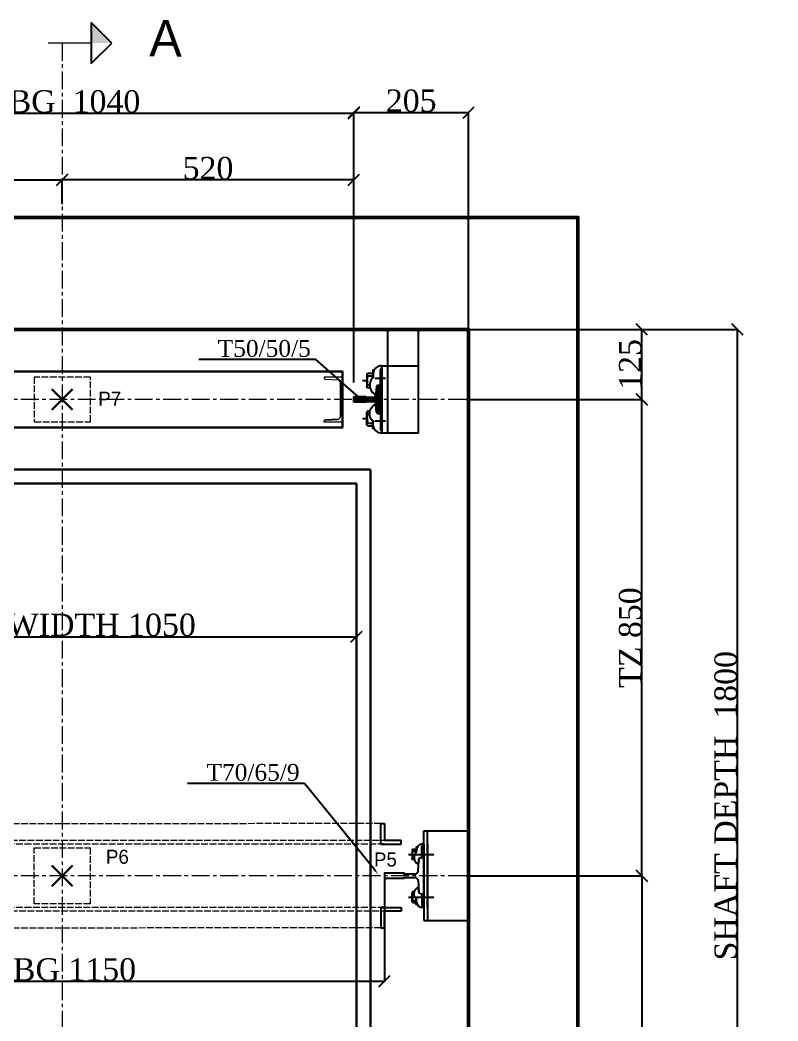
# Model space of a CAD drawing. Header units: millimetres. Extents: x 130 to 2662, y 155 to 3351.
# Drawn here: x 1310 to 2662, y 1564 to 3351 of the extents above; entities that cross this region are included whole.
import ezdxf
from ezdxf import colors
from ezdxf.entities.mleader import LeaderData, LeaderLine
from ezdxf.math import Vec2, Vec3

# ---------------------------------------------------------------- set-up
doc = ezdxf.new("R2010")
doc.units = ezdxf.units.MM
for name, pattern in [('ACAD_ISO02W100', [15, 12, -3]), ('ACAD_ISO10W100', [18, 12, -3, 0, -3]), ('CENTER', [50.8, 31.75, -6.35, 6.35, -6.35]), ('CENTER2', [28.575, 19.05, -3.175, 3.175, -3.175])]:
    doc.linetypes.add(name, pattern=pattern)
for name, color, linetype in [('7', 6, 'ACAD_ISO10W100'), ('PDF_0', 7, 'Continuous'), ('PDF_gide rail', 7, 'Continuous')]:
    doc.layers.add(name, color=color, linetype=linetype)
for name, color, linetype, lineweight in [('Car', 3, 'Continuous', 18), ('CL', 2, 'CENTER', 0), ('DL', 8, 'ACAD_ISO02W100', 0), ('step&guides', 3, 'Continuous', 30), ('Wall', 1, 'Continuous', 50)]:
    doc.layers.add(name, color=color, linetype=linetype, lineweight=lineweight)
doc.styles.add('nassar2', font='cent.shx', dxfattribs={"height": 60})
doc.styles.add('top', font='cent.shx', dxfattribs={"height": 40})
doc.dimstyles.new('top', dxfattribs={"dimtxt": 35, "dimasz": 20, "dimexe": 1.25, "dimexo": 0.625, "dimtad": 1, "dimtxsty": 'top', "dimblk": 'OBLIQUE', "dimcen": 2.5, "dimadec": 0, "dimazin": 0, "dimtfac": 1, "dimtmove": 0, "dimatfit": 3, "dimldrblk": 'OBLIQUE', "dimfxl": 1, "dimarcsym": 0})
pattern_1 = [(45, (18899.27063, -6697.71146), (-0.08838834765, 0.08838834765), [])]

# ---------------------------------------------------------------- blocks, each defined once
blk = doc.blocks.new('_Oblique')
at = {"color": 0, "linetype": 'ByBlock', "lineweight": -2}
blk.add_line((-0.5, -0.5), (0.5, 0.5), dxfattribs=at)
blk = doc.blocks.new('*D3')
at = {"color": 0, "lineweight": -2, "transparency": 16777216}
for p, q in [((864.9, 2799.2), (864.9, 3066.8)), ((864.9, 3065.6), (1384.9, 3065.6)), ((1384.9, 3031.2), (1384.9, 3066.8))]:
    blk.add_line(p, q, dxfattribs=at)
at = {"layer": 'Defpoints', "color": 0, "transparency": 16777216}
for p in [(1384.9, 3065.6), (1384.9, 3030.5), (864.9, 2798.6)]:
    blk.add_point(p, dxfattribs=at)
at = {"color": 0, "lineweight": -2, "transparency": 16777216, "xscale": 20, "yscale": 20, "zscale": 20, "rotation": 180}
blk.add_blockref('_Oblique', (864.9, 3065.6), dxfattribs=at)
at = {"color": 0, "lineweight": -2, "transparency": 16777216, "xscale": 20, "yscale": 20, "zscale": 20}
blk.add_blockref('_Oblique', (1384.9, 3065.6), dxfattribs=at)
at = {"color": 0, "transparency": 16777216, "insert": (1124.9, 3086.2), "char_height": 40, "attachment_point": 5, "style": 'top'}
blk.add_mtext('520', dxfattribs=at)
blk = doc.blocks.new('*D4')
at = {"color": 0, "lineweight": -2, "transparency": 16777216}
for p, q in [((1384.9, 3022.4), (1384.9, 3066.8)), ((1904.9, 3065.6), (1384.9, 3065.6)), ((1904.9, 2799.2), (1904.9, 3066.8))]:
    blk.add_line(p, q, dxfattribs=at)
at = {"layer": 'Defpoints', "color": 0, "transparency": 16777216}
for p in [(1384.9, 3065.6), (1384.9, 3021.7), (1904.9, 2798.6)]:
    blk.add_point(p, dxfattribs=at)
at = {"color": 0, "lineweight": -2, "transparency": 16777216, "xscale": 20, "yscale": 20, "zscale": 20, "rotation": 180}
blk.add_blockref('_Oblique', (1384.9, 3065.6), dxfattribs=at)
at = {"color": 0, "lineweight": -2, "transparency": 16777216, "xscale": 20, "yscale": 20, "zscale": 20}
blk.add_blockref('_Oblique', (1904.9, 3065.6), dxfattribs=at)
at = {"color": 0, "transparency": 16777216, "insert": (1644.9, 3086.2), "char_height": 40, "attachment_point": 5, "style": 'top'}
blk.add_mtext('520', dxfattribs=at)
blk = doc.blocks.new('*D5')
at = {"color": 0, "lineweight": -2, "transparency": 16777216}
for p, q in [((864.9, 2704), (864.9, 3185.9)), ((864.9, 3184.6), (1904.9, 3184.6)), ((1904.9, 2704), (1904.9, 3185.9))]:
    blk.add_line(p, q, dxfattribs=at)
at = {"layer": 'Defpoints', "color": 0, "transparency": 16777216}
for p in [(1904.9, 3184.6), (864.9, 2703.4), (1904.9, 2703.4)]:
    blk.add_point(p, dxfattribs=at)
at = {"color": 0, "lineweight": -2, "transparency": 16777216, "xscale": 20, "yscale": 20, "zscale": 20, "rotation": 180}
blk.add_blockref('_Oblique', (864.9, 3184.6), dxfattribs=at)
at = {"color": 0, "lineweight": -2, "transparency": 16777216, "xscale": 20, "yscale": 20, "zscale": 20}
blk.add_blockref('_Oblique', (1904.9, 3184.6), dxfattribs=at)
at = {"color": 0, "transparency": 16777216, "insert": (1384.9, 3205.2), "char_height": 40, "attachment_point": 5, "style": 'top'}
blk.add_mtext('DBG  1040', dxfattribs=at)
blk = doc.blocks.new('*D7')
at = {"color": 0, "lineweight": -2, "transparency": 16777216}
for p, q in [((1904.9, 2704), (1904.9, 3187.1)), ((1904.9, 3185.9), (2109.9, 3185.9)), ((2109.9, 2674.2), (2109.9, 3187.1))]:
    blk.add_line(p, q, dxfattribs=at)
at = {"layer": 'Defpoints', "color": 0, "transparency": 16777216}
for p in [(2109.9, 3185.9), (1904.9, 2703.4), (2109.9, 2673.6)]:
    blk.add_point(p, dxfattribs=at)
at = {"color": 0, "lineweight": -2, "transparency": 16777216, "xscale": 20, "yscale": 20, "zscale": 20, "rotation": 180}
blk.add_blockref('_Oblique', (1904.9, 3185.9), dxfattribs=at)
at = {"color": 0, "lineweight": -2, "transparency": 16777216, "xscale": 20, "yscale": 20, "zscale": 20}
blk.add_blockref('_Oblique', (2109.9, 3185.9), dxfattribs=at)
at = {"color": 0, "transparency": 16777216, "insert": (2007.4, 3206.5), "char_height": 40, "attachment_point": 5, "style": 'top'}
blk.add_mtext('205', dxfattribs=at)
blk = doc.blocks.new('*D15')
at = {"color": 0, "lineweight": -2, "transparency": 16777216}
for p, q in [((2341.7, 2798.6), (2420.2, 2798.6)), ((2419, 2673.6), (2419, 2798.6)), ((2105.5, 2673.6), (2420.2, 2673.6))]:
    blk.add_line(p, q, dxfattribs=at)
at = {"layer": 'Defpoints', "color": 0, "transparency": 16777216}
for p in [(2341, 2798.6), (2419, 2798.6), (2104.9, 2673.6)]:
    blk.add_point(p, dxfattribs=at)
at = {"color": 0, "lineweight": -2, "transparency": 16777216, "xscale": 20, "yscale": 20, "zscale": 20}
for p, rotation in [((2419, 2798.6), 90), ((2419, 2673.6), 270)]:
    blk.add_blockref('_Oblique', p, dxfattribs=dict(at, rotation=rotation))
at = {"color": 0, "transparency": 16777216, "insert": (2398.4, 2736.1), "char_height": 40, "attachment_point": 5, "rotation": 90, "style": 'top'}
blk.add_mtext('125', dxfattribs=at)
blk = doc.blocks.new('*D16')
at = {"color": 0, "lineweight": -2, "transparency": 16777216}
for p, q in [((2105.5, 1823.6), (2420.2, 1823.6)), ((2419, 1823.6), (2419, 998.6)), ((2110.5, 998.6), (2420.2, 998.6))]:
    blk.add_line(p, q, dxfattribs=at)
at = {"layer": 'Defpoints', "color": 0, "transparency": 16777216}
for p in [(2104.9, 1823.6), (2109.9, 998.6), (2419, 998.6)]:
    blk.add_point(p, dxfattribs=at)
at = {"color": 0, "lineweight": -2, "transparency": 16777216, "xscale": 20, "yscale": 20, "zscale": 20}
for p, rotation in [((2419, 1823.6), 90), ((2419, 998.6), 270)]:
    blk.add_blockref('_Oblique', p, dxfattribs=dict(at, rotation=rotation))
at = {"color": 0, "transparency": 16777216, "insert": (2398.4, 1411.1), "char_height": 40, "attachment_point": 5, "rotation": 90, "style": 'top'}
blk.add_mtext('825', dxfattribs=at)
blk = doc.blocks.new('*D17')
at = {"color": 0, "lineweight": -2, "transparency": 16777216}
for p, q in [((2110.5, 2673.6), (2420.2, 2673.6)), ((2419, 1823.6), (2419, 2673.6)), ((2105.5, 1823.6), (2420.2, 1823.6))]:
    blk.add_line(p, q, dxfattribs=at)
at = {"layer": 'Defpoints', "color": 0, "transparency": 16777216}
for p in [(2109.9, 2673.6), (2419, 2673.6), (2104.9, 1823.6)]:
    blk.add_point(p, dxfattribs=at)
at = {"color": 0, "lineweight": -2, "transparency": 16777216, "xscale": 20, "yscale": 20, "zscale": 20}
for p, rotation in [((2419, 2673.6), 90), ((2419, 1823.6), 270)]:
    blk.add_blockref('_Oblique', p, dxfattribs=dict(at, rotation=rotation))
at = {"color": 0, "transparency": 16777216, "insert": (2398.4, 2248.6), "char_height": 40, "attachment_point": 5, "rotation": 90, "style": 'top'}
blk.add_mtext('TZ 850', dxfattribs=at)
blk = doc.blocks.new('*D29')
at = {"color": 0, "lineweight": -2, "transparency": 16777216}
for p, q in [((1959.9, 1827.5), (1959.9, 1634.2)), ((809.9, 1818.5), (809.9, 1634.2)), ((809.9, 1635.5), (1959.9, 1635.5))]:
    blk.add_line(p, q, dxfattribs=at)
at = {"layer": 'Defpoints', "color": 0, "transparency": 16777216}
for p in [(1959.9, 1828.1), (809.9, 1819.1), (1959.9, 1635.5)]:
    blk.add_point(p, dxfattribs=at)
at = {"color": 0, "lineweight": -2, "transparency": 16777216, "xscale": 20, "yscale": 20, "zscale": 20, "rotation": 180}
blk.add_blockref('_Oblique', (809.9, 1635.5), dxfattribs=at)
at = {"color": 0, "lineweight": -2, "transparency": 16777216, "xscale": 20, "yscale": 20, "zscale": 20}
blk.add_blockref('_Oblique', (1959.9, 1635.5), dxfattribs=at)
at = {"color": 0, "transparency": 16777216, "insert": (1384.9, 1656.1), "char_height": 40, "attachment_point": 5, "style": 'top'}
blk.add_mtext('DBG 1150', dxfattribs=at)
blk = doc.blocks.new('*D30')
at = {"color": 0, "lineweight": -2, "transparency": 16777216}
for p, q in [((859.9, 2523), (859.9, 2249)), ((1909.9, 2523), (1909.9, 2249)), ((859.9, 2250.3), (1909.9, 2250.3))]:
    blk.add_line(p, q, dxfattribs=at)
at = {"layer": 'Defpoints', "color": 0, "transparency": 16777216}
for p in [(859.9, 2523.6), (1909.9, 2523.6), (1909.9, 2250.3)]:
    blk.add_point(p, dxfattribs=at)
at = {"color": 0, "lineweight": -2, "transparency": 16777216, "xscale": 20, "yscale": 20, "zscale": 20, "rotation": 180}
blk.add_blockref('_Oblique', (859.9, 2250.3), dxfattribs=at)
at = {"color": 0, "lineweight": -2, "transparency": 16777216, "xscale": 20, "yscale": 20, "zscale": 20}
blk.add_blockref('_Oblique', (1909.9, 2250.3), dxfattribs=at)
at = {"color": 0, "transparency": 16777216, "insert": (1384.9, 2270.9), "char_height": 40, "attachment_point": 5, "style": 'top'}
blk.add_mtext('CAR WIDTH 1050', dxfattribs=at)
blk = doc.blocks.new('*D21')
at = {"color": 0, "lineweight": -2, "transparency": 16777216}
for p, q in [((2105.5, 2798.6), (2590.6, 2798.6)), ((2589.4, 998.6), (2589.4, 2798.6)), ((2105.5, 998.6), (2590.6, 998.6))]:
    blk.add_line(p, q, dxfattribs=at)
at = {"layer": 'Defpoints', "color": 0, "transparency": 16777216}
for p in [(2104.9, 2798.6), (2589.4, 2798.6), (2104.9, 998.6)]:
    blk.add_point(p, dxfattribs=at)
at = {"color": 0, "lineweight": -2, "transparency": 16777216, "xscale": 20, "yscale": 20, "zscale": 20}
for p, rotation in [((2589.4, 2798.6), 90), ((2589.4, 998.6), 270)]:
    blk.add_blockref('_Oblique', p, dxfattribs=dict(at, rotation=rotation))
at = {"color": 0, "transparency": 16777216, "insert": (2568.7, 1948.6), "char_height": 40, "attachment_point": 5, "rotation": 90, "style": 'top'}
blk.add_mtext('SHAFT DEPTH  1800', dxfattribs=at)

msp = doc.modelspace()

# ---------------------------------------------------------------- hatches: boundary and pattern name
h = msp.add_hatch()
h.set_pattern_fill('ANSI31', color=256)
h.set_pattern_definition(pattern_1)
h.paths.add_polyline_path([(1954.853, 2698.702), (1949.554, 2698.702, 0.26508525), (1946.053, 2696.018), (1944.239, 2681.569, -0.36605419), (1939.661, 2677.334), (1927.081, 2677.334), (1927.081, 2678.234), (1904.853, 2678.234), (1904.853, 2673.702), (1954.853, 2673.702)])
h = msp.add_hatch()
h.set_pattern_fill('ANSI31', color=256)
h.set_pattern_definition(pattern_1)
edge = h.paths.add_edge_path()
edge.add_line((1954.853, 2648.23), (1949.554, 2648.23))
edge.add_arc((1950.158, 2652.643), 4.453, 202.826875, 262.21404, ccw=False)
edge.add_line((1946.053, 2650.915), (1944.239, 2665.363))
edge.add_arc((1939.445, 2664.773), 4.83, 7.012299, 87.433754)
edge.add_line((1939.661, 2669.599), (1927.081, 2669.599))
edge.add_line((1927.081, 2669.599), (1927.081, 2668.698))
edge.add_line((1927.081, 2668.698), (1904.853, 2668.698))
edge.add_line((1904.853, 2668.698), (1904.853, 2673.702))
edge.add_line((1904.853, 2673.702), (1954.853, 2673.702))
edge.add_line((1954.853, 2673.702), (1954.853, 2648.23))
at = {"layer": 'Car', "lineweight": 25, "ltscale": 4, "transparency": 16777216}
h = msp.add_hatch(color=256, dxfattribs=at)
h.dxf.hatch_style = 1
h.paths.add_polyline_path([(1436.521, 3309.839), (1436.622, 3346.59), (1473.051, 3309.738)])

# ---------------------------------------------------------------- linework, layer by layer
for p, q in [((664.853, 2798.584), (2104.853, 2798.584)), ((1954.853, 2698.466), (1954.853, 2733.518)), ((1954.853, 2733.518), (2020.265, 2733.518)), ((1881.077, 2703.302), (1881.077, 2643.356)), ((1949.554, 2698.702), (1954.853, 2698.702)), ((1954.853, 2698.466), (1954.853, 2648.466)), ((1904.853, 2678.352), (1904.853, 2669.052)), ((1927.081, 2678.352), (1904.853, 2678.352)), ((1904.853, 2678.352), (1904.853, 2669.052)), ((1904.853, 2669.052), (1904.853, 2678.352)), ((1904.853, 2678.234), (1904.853, 2668.934)), ((1927.081, 2678.234), (1904.853, 2678.234)), ((1904.853, 2678.234), (1904.853, 2668.934)), ((1927.081, 2669.052), (1904.853, 2669.052)), ((1927.081, 2668.934), (1904.853, 2668.934)), ((1927.081, 2677.334), (1927.081, 2678.352)), ((1939.661, 2677.334), (1927.081, 2677.334)), ((1927.081, 2670.071), (1927.081, 2669.052)), ((1939.661, 2669.982), (1927.081, 2669.982)), ((1949.554, 2648.702), (1954.718, 2648.702)), ((1949.554, 2648.702), (1954.853, 2648.702)), ((1954.853, 2648.466), (1954.853, 2613.886)), ((1952.352, 2613.886), (2020.265, 2613.886)), ((2029.853, 1903.584), (2109.853, 1903.584)), ((2029.853, 1856.084), (2029.853, 1791.084)), ((1959.853, 1828.084), (1959.853, 1819.084)), ((2029.853, 1743.584), (2109.853, 1743.584))]:
    msp.add_line(p, q)
at = {"ltscale": 5, "transparency": 33554666}
for p, q in [((1953.279, 1880.138), (1953.335, 1916.659)), ((1953.335, 1916.659), (1959.909, 1916.649)), ((1959.909, 1916.649), (1959.863, 1886.702)), ((1959.853, 1880.128), (1953.279, 1880.138)), ((1953.279, 1880.138), (1989.8, 1880.082)), ((1989.81, 1886.656), (1959.863, 1886.702)), ((1989.8, 1880.082), (1989.81, 1886.656)), ((1953.279, 1767.03), (1989.8, 1767.086)), ((1959.853, 1767.04), (1953.279, 1767.03)), ((1953.279, 1767.03), (1953.335, 1730.51)), ((1989.81, 1760.513), (1959.863, 1760.467)), ((1959.909, 1730.52), (1959.863, 1760.467)), ((1989.8, 1767.086), (1989.81, 1760.513)), ((1953.335, 1730.51), (1959.909, 1730.52))]:
    msp.add_line(p, q, dxfattribs=at)
msp.add_lwpolyline([(1964.853, 2613.886), (2020.265, 2613.886), (2020.265, 2798.584), (1964.853, 2798.584)], close=True)
at = {"layer": 'Car', "lineweight": 25, "ltscale": 4, "transparency": 33554666}
for p, q in [((1436.622, 3346.59, -114), (1436.42, 3273.088, -114)), ((1473.051, 3309.738, -114), (1436.622, 3346.59, -114)), ((1436.42, 3273.088, -114), (1473.167, 3309.612, -114))]:
    msp.add_line(p, q, dxfattribs=at)
at = {"layer": 'Car', "ltscale": 4, "transparency": 33554666}
msp.add_line((1359.733, 3309.839, -114), (1436.521, 3309.839, -114), dxfattribs=at)
at = {"layer": 'Car', "linetype": 'CENTER2', "lineweight": 30, "ltscale": 4, "transparency": 33554666}
for p, q in [((1366.356, 2655.088), (1403.349, 2692.081)), ((1403.349, 2655.088), (1366.356, 2692.081)), ((1403.349, 1805.088), (1366.356, 1842.081)), ((1366.356, 1805.088), (1403.349, 1842.081))]:
    msp.add_line(p, q, dxfattribs=at)
at = {"layer": 'CL'}
for p, q in [((1384.853, 3309.839, -110.467), (1384.853, 326.281)), ((2104.853, 2673.584), (664.853, 2673.584)), ((2104.853, 1823.584), (664.853, 1823.584))]:
    msp.add_line(p, q, dxfattribs=at)
at = {"layer": 'DL'}
for p, q in [((1953.335, 1916.659), (809.797, 1916.395)), ((1980.027, 1886.671), (779.896, 1886.341)), ((1989.8, 1880.138), (779.906, 1880.082)), ((1989.8, 1767.03), (779.905, 1766.754)), ((1980.027, 1760.498), (809.843, 1760.284)), ((1953.335, 1730.51), (814.322, 1730.254))]:
    msp.add_line(p, q, dxfattribs=at)
for points in [[(1334.99, 2633.683), (1434.99, 2633.683), (1434.99, 2713.683), (1334.99, 2713.683)], [(1434.853, 1773.584), (1334.853, 1773.584), (1334.853, 1873.584), (1434.853, 1873.584)]]:
    msp.add_lwpolyline(points, close=True, dxfattribs=at)
at = {"layer": 'PDF_0', "lineweight": 25}
for points in [[(1954.853, 2733.518), (1952.352, 2733.518)], [(1928.452, 2718.185), (1928.452, 2696.705)], [(1929.407, 2720.826), (1938.683, 2720.826)], [(1939.659, 2720.338), (1939.659, 2714.48)], [(1952.84, 2700.811), (1952.84, 2726.684)], [(1954.853, 2730.054), (1954.853, 2616.878)], [(1954.853, 2616.878), (1954.853, 2730.054)], [(1954.853, 2730.054), (1954.853, 2616.878)], [(1920.62, 2707.645), (1928.431, 2707.645)], [(1920.62, 2707.645), (1928.431, 2707.645)], [(1929.407, 2707.645), (1930.384, 2707.645)], [(1933.313, 2699.346), (1929.407, 2699.346)], [(1942.322, 2711.713), (1948.963, 2711.713)], [(1947.47, 2698.858), (1949.423, 2698.858), (1952.039, 2698.947)], [(1949.589, 2711.713), (1950.628, 2711.713)], [(1951.524, 2711.713), (1961.538, 2711.713)], [(1945.517, 2696.417), (1944.541, 2684.701)], [(1945.517, 2650.988), (1944.541, 2662.704)], [(1928.452, 2629.22), (1928.452, 2650.699)], [(1933.313, 2648.058), (1929.407, 2648.058)], [(1947.47, 2648.547), (1949.423, 2648.547), (1952.039, 2648.458)], [(1952.84, 2646.594), (1952.84, 2620.721)], [(1854.172, 2637.22), (1876.829, 2638.636)], [(1920.62, 2639.76), (1928.431, 2639.76)], [(1920.62, 2639.76), (1928.431, 2639.76)], [(1929.407, 2639.76), (1930.384, 2639.76)], [(1929.407, 2626.579), (1938.683, 2626.579)], [(1939.659, 2627.067), (1939.659, 2632.925)], [(1942.322, 2635.221), (1948.963, 2635.221)], [(1949.589, 2635.221), (1950.628, 2635.221)], [(1951.524, 2635.221), (1961.538, 2635.221)], [(1954.853, 2613.886), (1952.352, 2613.886)], [(2029.853, 1766.996), (2029.853, 1903.584)], [(2036.345, 1766.996), (2036.345, 1903.584)], [(2029.853, 1880.172), (2026.046, 1880.172)], [(2027.084, 1880.172), (2027.084, 1880.172)], [(2028.469, 1877.404), (2029.853, 1877.404)], [(2029.853, 1880.172), (2029.853, 1766.996)], [(2029.853, 1880.172), (2029.853, 1743.584)], [(2036.345, 1880.172), (2036.345, 1766.996)], [(2036.345, 1766.996), (2036.345, 1880.172)], [(2036.345, 1880.172), (2036.345, 1766.996)], [(2036.345, 1880.172), (2036.345, 1743.584)], [(2002.513, 1861.83), (2009.435, 1861.83)], [(2009.103, 1869.302), (2009.103, 1854.075)], [(2009.781, 1871.174), (2016.356, 1871.174)], [(2009.781, 1861.83), (2010.819, 1861.83)], [(2011.165, 1861.83), (2018.086, 1861.83)], [(2017.048, 1870.828), (2017.048, 1866.675)], [(2018.432, 1861.83), (2019.471, 1861.83)], [(2019.817, 1861.83), (2026.738, 1861.83)], [(2026.392, 1856.985), (2026.392, 1875.327)], [(2027.43, 1861.83), (2028.123, 1861.83)], [(2028.815, 1861.83), (2035.456, 1861.83)], [(2036.082, 1861.83), (2037.121, 1861.83)], [(2038.017, 1861.83), (2048.031, 1861.83)], [(2012.549, 1855.947), (2009.781, 1855.947)], [(2020.743, 1852.758), (2020.373, 1845.572)], [(2020.509, 1845.565), (2020.509, 1845.565)], [(2022.585, 1855.601), (2023.97, 1855.601), (2025.816, 1855.76)], [(2009.103, 1777.866), (2009.103, 1793.094)], [(2012.549, 1791.222), (2009.781, 1791.222)], [(2020.743, 1794.41), (2020.373, 1801.597)], [(2020.509, 1801.604), (2020.509, 1801.604)], [(2026.392, 1790.183), (2026.392, 1771.841)], [(2002.513, 1785.338), (2009.435, 1785.338)], [(2009.781, 1785.338), (2010.819, 1785.338)], [(2009.781, 1775.994), (2016.356, 1775.994)], [(2011.165, 1785.338), (2018.086, 1785.338)], [(2017.048, 1776.34), (2017.048, 1780.493)], [(2018.432, 1785.338), (2019.471, 1785.338)], [(2019.817, 1785.338), (2026.738, 1785.338)], [(2027.43, 1785.338), (2028.123, 1785.338)], [(2028.469, 1769.765), (2029.853, 1769.765)], [(2028.815, 1785.338), (2035.456, 1785.338)], [(2036.082, 1785.338), (2037.121, 1785.338)], [(2038.017, 1785.338), (2048.031, 1785.338)], [(2029.853, 1766.996), (2026.046, 1766.996)], [(2027.084, 1766.996), (2027.084, 1766.996)]]:
    msp.add_lwpolyline(points, dxfattribs=at)
for points in [[(1929.404, 2720.427, 0.42555746), (1929.407, 2715.944), (1938.683, 2715.944)], [(1940.635, 2725.708), (1938.683, 2725.708), (1938.683, 2712.039, 0.19879356), (1939.659, 2714.235)], [(1933.801, 2694.464), (1929.407, 2694.464, -0.42555746), (1929.404, 2698.948)], [(1938.671, 2712.043, 0.4769017), (1941.636, 2683.591, 0.14500939), (1942.832, 2683.236)], [(1938.671, 2635.362, -0.4769017), (1941.636, 2663.814, -0.14500939), (1942.832, 2664.168)], [(1933.801, 2652.94), (1929.407, 2652.94, 0.42555746), (1929.404, 2648.457)], [(1929.404, 2626.977, -0.42555746), (1929.407, 2631.461), (1938.683, 2631.461)], [(1940.635, 2621.697), (1938.683, 2621.697), (1938.683, 2635.366, -0.19879356), (1939.659, 2633.169)], [(2009.778, 1870.892, 0.42555746), (2009.781, 1867.713), (2016.356, 1867.713)], [(2016.348, 1864.948, 0.4769017), (2018.45, 1844.778, 0.14500939), (2019.298, 1844.526)], [(2017.74, 1874.635), (2016.356, 1874.635), (2016.356, 1864.945, 0.19879356), (2017.048, 1866.502)], [(2012.895, 1852.486), (2009.781, 1852.486, -0.42555746), (2009.778, 1855.664)], [(2012.895, 1794.682), (2009.781, 1794.682, 0.42555746), (2009.778, 1791.504)], [(2016.348, 1782.221, -0.4769017), (2018.45, 1802.391, -0.14500939), (2019.298, 1802.642)], [(2009.778, 1776.277, -0.42555746), (2009.781, 1779.455), (2016.356, 1779.455)], [(2017.74, 1772.534), (2016.356, 1772.534), (2016.356, 1782.224, -0.19879356), (2017.048, 1780.666)]]:
    msp.add_lwpolyline(points, format="xyb", dxfattribs=at)
at = {"layer": 'PDF_0', "lineweight": 13}
msp.add_lwpolyline([(1854.172, 2637.22), (1853.7, 2637.22), (1853.228, 2636.748), (1852.756, 2636.276), (1852.284, 2635.804), (1851.812, 2635.332), (1851.812, 2634.86), (1851.812, 2633.444), (1884.853, 2633.444), (1884.853, 2713.686), (1852.284, 2713.686), (1852.284, 2712.27), (1852.284, 2711.798), (1852.284, 2711.326), (1852.756, 2710.854), (1852.756, 2710.382), (1853.228, 2710.382), (1853.7, 2709.91), (1854.172, 2709.91), (1854.644, 2709.91), (1876.357, 2708.494)], dxfattribs=at)
at = {"layer": 'PDF_0', "lineweight": 25}
for centre, radius, start, end in [((1953.502, 2719.718), 13.848, 94.764301, 178.447705), ((1961.87, 2707.401), 33.439, 165.750386, 194.249614), ((1955.899, 2726.554), 3.062, 109.97479, 177.565369), ((1948.61, 2695.944), 3.129, 111.372873, 171.307511), ((1950.709, 2700.623), 2.139, 308.432243, 5.040786), ((1943.27, 2684.455), 1.295, 250.254053, 10.952428), ((1961.87, 2640.004), 33.439, 165.750386, 194.249614), ((1948.61, 2651.46), 3.129, 188.692489, 248.627127), ((1950.709, 2646.782), 2.139, 354.959214, 51.567757), ((1953.502, 2627.686), 13.848, 181.552295, 265.235699), ((1955.899, 2620.851), 3.062, 182.434631, 250.02521), ((2026.862, 1870.389), 9.817, 94.764301, 178.447705), ((2028.561, 1875.235), 2.171, 92.434631, 177.565369), ((2032.794, 1861.657), 23.705, 165.750386, 194.249614), ((2019.257, 1845.645), 1.119, 272.099382, 356.25679), ((2023.105, 1853.152), 2.503, 101.990352, 160.702621), ((2025.189, 1856.803), 1.217, 301.035537, 8.62894), ((2032.794, 1785.511), 23.705, 165.750386, 194.249614), ((2019.257, 1801.524), 1.119, 3.74321, 87.900618), ((2025.189, 1790.366), 1.217, 351.37106, 58.964463), ((2026.862, 1776.779), 9.817, 181.552295, 265.235699), ((2028.561, 1771.934), 2.171, 182.434631, 267.565369)]:
    msp.add_arc(centre, radius, start, end, dxfattribs=at)
at = {"layer": 'PDF_0', "lineweight": 13}
for centre, radius, start, end in [((1875.035, 2702.551), 6.088, 7.084044, 77.463334), ((1876.033, 2643.649), 5.052, 273.361842, 356.68247)]:
    msp.add_arc(centre, radius, start, end, dxfattribs=at)
at = {"layer": 'PDF_gide rail', "lineweight": 25}
for points in [[(1946.053, 2696.018), (1944.267, 2681.497)], [(1946.053, 2651.387), (1944.267, 2665.908)], [(1946.053, 2651.387), (1944.267, 2665.908)], [(2019.674, 1831.972), (2020.743, 1853.98)], [(2023.959, 1791.558), (2029.853, 1791.084), (2029.853, 1856.084), (2029.853, 1856.084)], [(2023.959, 1855.611), (2029.853, 1856.084), (2029.853, 1791.084), (2029.853, 1791.084)], [(2014.277, 1826.584), (1995.124, 1826.584), (1995.124, 1828.084), (1959.853, 1828.084), (1959.853, 1819.084), (1995.124, 1819.084), (1995.124, 1820.584), (2014.277, 1820.584)], [(2019.674, 1815.196), (2020.743, 1794.41)]]:
    msp.add_lwpolyline(points, dxfattribs=at)
for centre, radius, start, end in [((1950.158, 2694.29), 4.453, 97.78596, 157.173125), ((1939.445, 2682.159), 4.83, 272.566246, 353.433042), ((1939.767, 2665.47), 4.514, 4.441437, 91.341102), ((1950.158, 2653.115), 4.453, 202.826875, 262.21404), ((1950.158, 2653.115), 4.453, 202.826875, 262.21404), ((2024.636, 1851.608), 4.059, 99.590679, 163.538462), ((2012.273, 1833.989), 7.671, 285.142512, 344.7569), ((2012.273, 1813.179), 7.671, 15.2431, 74.857488), ((2024.636, 1795.56), 4.059, 196.461538, 260.409321), ((2024.636, 1795.56), 4.059, 196.461538, 260.409321)]:
    msp.add_arc(centre, radius, start, end, dxfattribs=at)
at = {"layer": 'step&guides'}
for p, q in [((834.853, 2548.584), (1934.853, 2548.584)), ((1934.853, 2548.584), (1934.853, 1098.584)), ((859.853, 2523.584), (1909.853, 2523.584)), ((1909.853, 2523.584), (1909.853, 1123.584))]:
    msp.add_line(p, q, dxfattribs=at)
msp.add_lwpolyline([(884.853, 2623.584), (1884.853, 2623.565), (1884.853, 2723.565), (884.853, 2723.584)], close=True, dxfattribs=at)
at = {"layer": 'Wall'}
for points in [[(1969.853, 798.584), (2304.853, 798.584), (2304.853, 2998.584), (464.853, 2998.584), (464.853, 798.584), (799.853, 798.584)], [(799.853, 998.584), (659.853, 998.584), (659.853, 2798.584), (2109.853, 2798.584), (2109.853, 998.584), (1969.853, 998.584)]]:
    msp.add_lwpolyline(points, dxfattribs=at)

# ---------------------------------------------------------------- texts
at = {"ltscale": 4, "transparency": 33554666, "insert": (1598.343, 3350.635, -114), "char_height": 65, "attachment_point": 3, "rotation": 359.727953}
msp.add_mtext_dynamic_manual_height_columns('A', width=315.98199, gutter_width=125, heights=[0], dxfattribs=at)
at = {"linetype": 'ACAD_ISO02W100', "ltscale": 4, "transparency": 33554666, "char_height": 25}
for s, insert, attachment_point in [('P7', (1449.152, 2687.561), 1), ('P6', (1462.813, 1870.056), 1), ('P5', (1981.878, 1865.177), 3)]:
    msp.add_mtext_dynamic_manual_height_columns(s, width=377.71746, gutter_width=125, heights=[0], dxfattribs=dict(at, insert=insert, attachment_point=attachment_point))
at = {"layer": '7', "ltscale": 4, "char_height": 30, "attachment_point": 3}
for s, insert in [('{\\Fcent|c0;T50/50/5}', (1828.33, 2779.702)), ('{\\Fcent|c0;T70/65/9}', (1808.33, 2023.149))]:
    msp.add_mtext_dynamic_manual_height_columns(s, width=812.66208, gutter_width=175, heights=[0], dxfattribs=dict(at, insert=insert))

# ---------------------------------------------------------------- dimensions: what is measured, and where the dimension line sits
for base, p1, p2, text, picture, middle in [((1904.853, 3184.601), (864.853, 2703.352), (1904.853, 2703.352), 'DBG  <>', '*D5', (1384.853, 3184.601)), ((1909.853, 2250.257), (859.853, 2523.584), (1909.853, 2523.584), 'CAR WIDTH <>', '*D30', (1384.853, 2250.257)), ((1959.853, 1635.462), (809.853, 1819.084), (1959.853, 1828.084), 'DBG <>', '*D29', (1384.853, 1635.462))]:
    dim = msp.add_linear_dim(base=base, p1=p1, p2=p2, text=text, dimstyle='top')
    dim.commit()
    dim.dimension.update_dxf_attribs({"geometry": picture, "text_midpoint": middle, "dimtype": 160})
for base, p1, p2, angle, picture, middle in [((2109.853, 3185.851), (1904.853, 2703.352), (2109.853, 2673.584), 180, '*D7', (2007.353, 3185.851)), ((1384.853, 3065.568), (1904.853, 2798.584), (1384.853, 3021.734), 180, '*D4', (1644.853, 3065.568)), ((2418.99, 2798.584), (2104.853, 2673.584), (2341.033, 2798.584), 90, '*D15', (2418.99, 2736.084)), ((2418.99, 998.584), (2104.853, 1823.584), (2109.853, 998.584), 90, '*D16', (2418.99, 1411.084))]:
    dim = msp.add_linear_dim(base=base, p1=p1, p2=p2, angle=angle, dimstyle='top')
    dim.commit()
    dim.dimension.update_dxf_attribs({"geometry": picture, "text_midpoint": middle, "dimtype": 160})
dim = msp.add_linear_dim(base=(1384.853, 3065.568), p1=(864.853, 2798.584), p2=(1384.853, 3030.532), dimstyle='top')
dim.commit()
dim.dimension.update_dxf_attribs({"geometry": '*D3', "text_midpoint": (1124.853, 3065.568), "dimtype": 160})
for base, p1, p2, text, picture, middle in [((2589.352, 2798.584), (2104.853, 998.584), (2104.853, 2798.584), 'SHAFT DEPTH  <>', '*D21', (2589.352, 1948.584)), ((2418.99, 2673.584), (2104.853, 1823.584), (2109.853, 2673.584), 'TZ <>', '*D17', (2418.99, 2248.584))]:
    dim = msp.add_linear_dim(base=base, p1=p1, p2=p2, angle=90, text=text, dimstyle='top')
    dim.commit()
    dim.dimension.update_dxf_attribs({"geometry": picture, "text_midpoint": middle, "dimtype": 160})

# ---------------------------------------------------------------- leaders
ml = msp.add_multileader_mtext('Standard')
ml.set_content('', color=256, style='nassar2')
ml.set_leader_properties()
ml.build(insert=Vec2(0, 0))
ml.multileader.update_dxf_attribs({"text_left_attachment_type": 6, "text_right_attachment_type": 6, "arrow_head_size": 12})
ctx = ml.context
ctx.base_point, ctx.char_height, ctx.arrow_head_size, ctx.landing_gap_size, ctx.plane_origin = Vec3(1628.26, 2744.938), 60, 12, 0.09, Vec3(1939.407, 2863.598)
ctx.left_attachment, ctx.right_attachment, ctx.text_align_type = 6, 6, 2
notes = []
notes.append((ctx, [(0, (1, 1, 0), (1837.311, 2744.938), (-1, 0), 208.871, [(0, [(1918.724, 2673.584)], 0, [])])]))
ctx.mtext.insert, ctx.mtext.alignment, ctx.mtext.flow_direction = Vec3(1628.35, 2804.938), 3, 5
ml = msp.add_multileader_mtext('Standard')
ml.set_content('', color=256, style='nassar2')
ml.set_leader_properties()
ml.build(insert=Vec2(0, 0))
ml.multileader.update_dxf_attribs({"text_left_attachment_type": 6, "text_right_attachment_type": 6, "arrow_head_size": 12})
ctx = ml.context
ctx.base_point, ctx.char_height, ctx.arrow_head_size, ctx.landing_gap_size, ctx.plane_origin = Vec3(1608.26, 1988.385), 60, 12, 0.09, Vec3(1989.407, 2016.174)
ctx.left_attachment, ctx.right_attachment, ctx.text_align_type = 6, 6, 2
notes.append((ctx, [(0, (1, 1, 0), (1817.311, 1988.385), (-1, 0), 208.871, [(0, [(1948.724, 1826.16)], 0, [])])]))
ctx.mtext.insert, ctx.mtext.alignment, ctx.mtext.flow_direction = Vec3(1608.35, 2048.385), 3, 5
for ctx, leaders in notes:
    for number, flags, end, landing, length, lines in leaders:
        leader = LeaderData()
        leader.index, (leader.has_last_leader_line, leader.has_dogleg_vector, leader.attachment_direction) = number, flags
        leader.last_leader_point, leader.dogleg_vector, leader.dogleg_length = Vec3(end), Vec3(landing), length
        for number, points, colour, breaks in lines:
            line = LeaderLine()
            line.index, line.vertices, line.color, line.breaks = number, Vec3.list(points), colors.encode_raw_color(colour), breaks
            leader.lines.append(line)
        ctx.leaders.append(leader)

doc.saveas('drawing.dxf')
